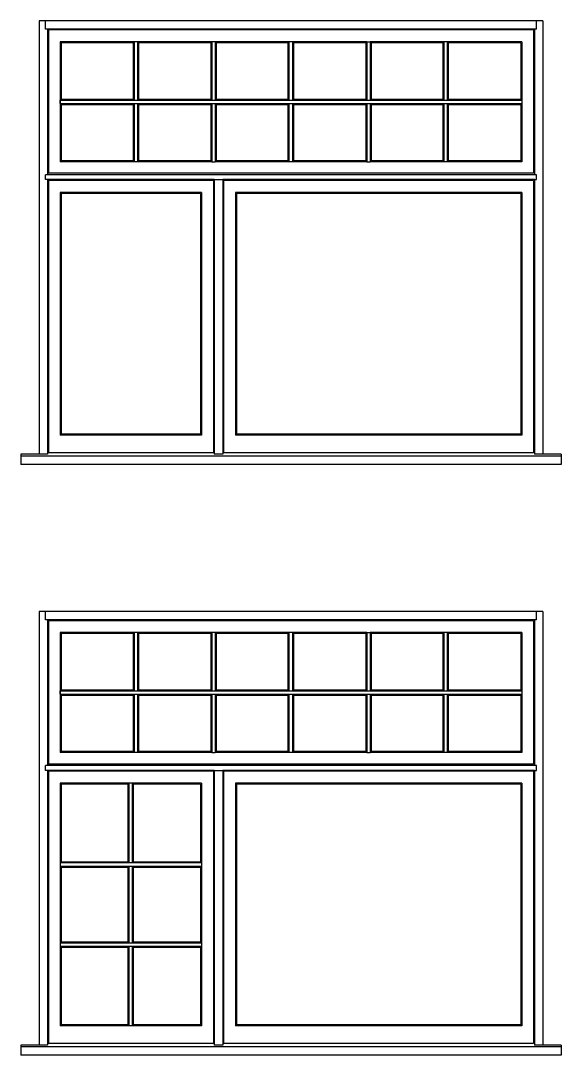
# Model space of a CAD drawing. Header units: inches. Extents: x 1985 to 11287, y 379 to 3234.
# Drawn here: x 9365.1 to 9453.4, y 1561.9 to 1730.9 of the extents above; entities that cross this region are included whole.
import ezdxf

# ---------------------------------------------------------------- set-up
doc = ezdxf.new("R2010")
doc.units = ezdxf.units.IN
doc.header["$MEASUREMENT"] = 0
doc.layers.add('elevation 99', color=7, linetype='CONTINUOUS')

msp = doc.modelspace()

# ---------------------------------------------------------------- linework, layer by layer
at = {"layer": 'elevation 99'}
for p, q in [((9368.089626, 1730.927162), (9368.089626, 1705.737557)), ((9398.089608, 1730.927162), (9368.089626, 1730.927162)), ((9369.152126, 1729.552161), (9369.152126, 1730.927162)), ((9396.714608, 1729.552161), (9369.152126, 1729.552161)), ((9369.464626, 1729.552161), (9369.464626, 1705.737557)), ((9449.339589, 1729.552161), (9392.214608, 1729.552161)), ((9450.402089, 1730.927162), (9396.714608, 1730.927162)), ((9450.402089, 1730.927162), (9449.027089, 1730.927162)), ((9449.027089, 1729.552161), (9449.027089, 1705.737557)), ((9449.339589, 1729.552161), (9449.339589, 1730.927162)), ((9450.402089, 1730.927162), (9450.402089, 1705.737557)), ((9369.608032, 1729.408475), (9369.608032, 1705.988024)), ((9396.570922, 1729.408475), (9369.608032, 1729.408475)), ((9448.883404, 1729.408475), (9392.358014, 1729.408475)), ((9448.883404, 1729.408475), (9448.883404, 1705.988024)), ((9371.553912, 1727.462875), (9371.553912, 1707.870966)), ((9396.312822, 1727.462875), (9371.553912, 1727.462875)), ((9371.714626, 1727.302161), (9371.714626, 1718.104421)), ((9383.495835, 1727.302161), (9371.714626, 1727.302161)), ((9383.495835, 1727.302161), (9383.656549, 1727.462875)), ((9383.495835, 1718.104421), (9383.495835, 1727.302161)), ((9383.656549, 1717.943706), (9383.656549, 1727.462875)), ((9384.21012, 1727.462875), (9384.370835, 1727.302161)), ((9384.21012, 1717.943706), (9384.21012, 1727.462875)), ((9396.152108, 1727.302161), (9384.370835, 1727.302161)), ((9384.370835, 1718.104421), (9384.370835, 1727.302161)), ((9396.152108, 1727.302161), (9396.312822, 1727.462875)), ((9396.152108, 1727.302161), (9396.152108, 1718.104421)), ((9396.312822, 1727.462875), (9396.312822, 1717.943706)), ((9421.625254, 1727.462875), (9396.312822, 1727.462875)), ((9396.866393, 1727.462875), (9396.866393, 1717.943706)), ((9396.866393, 1727.462875), (9397.027108, 1727.302161)), ((9397.027108, 1727.302161), (9397.027108, 1718.104421)), ((9408.808316, 1727.302161), (9397.027108, 1727.302161)), ((9408.808316, 1727.302161), (9408.969031, 1727.462875)), ((9408.808316, 1718.104421), (9408.808316, 1727.302161)), ((9408.969031, 1717.943706), (9408.969031, 1727.462875)), ((9409.522602, 1727.462875), (9409.683316, 1727.302161)), ((9409.522602, 1717.943706), (9409.522602, 1727.462875)), ((9421.464539, 1727.302161), (9409.683316, 1727.302161)), ((9409.683316, 1718.104421), (9409.683316, 1727.302161)), ((9421.464539, 1727.302161), (9421.625254, 1727.462875)), ((9421.464539, 1727.302161), (9421.464539, 1718.104421)), ((9421.625254, 1727.462875), (9421.625254, 1717.943706)), ((9421.625254, 1727.462875), (9422.178843, 1727.462875)), ((9422.178843, 1727.462875), (9422.178843, 1717.943706)), ((9446.937804, 1727.462875), (9422.178843, 1727.462875)), ((9422.178843, 1727.462875), (9422.339558, 1727.302161)), ((9422.339558, 1727.302161), (9422.339558, 1718.104421)), ((9434.120816, 1727.302161), (9422.339558, 1727.302161)), ((9434.120816, 1727.302161), (9434.281531, 1727.462875)), ((9434.120816, 1718.104421), (9434.120816, 1727.302161)), ((9434.281531, 1717.943706), (9434.281531, 1727.462875)), ((9434.835102, 1727.462875), (9434.995816, 1727.302161)), ((9434.835102, 1717.943706), (9434.835102, 1727.462875)), ((9446.777089, 1727.302161), (9434.995816, 1727.302161)), ((9434.995816, 1718.104421), (9434.995816, 1727.302161)), ((9446.777089, 1727.302161), (9446.777089, 1718.104421)), ((9446.937804, 1727.462875), (9446.937804, 1707.870966)), ((9371.714626, 1718.104421), (9371.553912, 1717.943706)), ((9371.553912, 1717.943706), (9383.656549, 1717.943706)), ((9371.553912, 1717.390135), (9371.553912, 1717.943706)), ((9371.714626, 1718.104421), (9383.495835, 1718.104421)), ((9383.495835, 1718.104421), (9383.656549, 1717.943706)), ((9383.656549, 1717.943706), (9384.21012, 1717.943706)), ((9384.370835, 1718.104421), (9384.21012, 1717.943706)), ((9384.21012, 1717.943706), (9396.312822, 1717.943706)), ((9384.370835, 1718.104421), (9396.152108, 1718.104421)), ((9396.152108, 1718.104421), (9396.312822, 1717.943706)), ((9396.312822, 1717.943706), (9396.866393, 1717.943706)), ((9397.027108, 1718.104421), (9396.866393, 1717.943706)), ((9396.866393, 1717.943706), (9408.969031, 1717.943706)), ((9397.027108, 1718.104421), (9408.808316, 1718.104421)), ((9408.808316, 1718.104421), (9408.969031, 1717.943706)), ((9408.969031, 1717.943706), (9409.522602, 1717.943706)), ((9409.683316, 1718.104421), (9409.522602, 1717.943706)), ((9409.522602, 1717.943706), (9421.625254, 1717.943706)), ((9409.683316, 1718.104421), (9421.464539, 1718.104421)), ((9421.464539, 1718.104421), (9421.625254, 1717.943706)), ((9421.625254, 1717.943706), (9422.178825, 1717.943706)), ((9422.339558, 1718.104421), (9422.178843, 1717.943706)), ((9422.178843, 1717.943706), (9434.281531, 1717.943706)), ((9422.339558, 1718.104421), (9434.120816, 1718.104421)), ((9434.120816, 1718.104421), (9434.281531, 1717.943706)), ((9434.281531, 1717.943706), (9434.835102, 1717.943706)), ((9434.995816, 1718.104421), (9434.835102, 1717.943706)), ((9434.835102, 1717.943706), (9446.937804, 1717.943706)), ((9434.995816, 1718.104421), (9446.777089, 1718.104421)), ((9446.777089, 1718.104421), (9446.937804, 1717.943706)), ((9371.553912, 1717.390135), (9383.656549, 1717.390135)), ((9371.553912, 1717.390135), (9371.714626, 1717.229421)), ((9371.714626, 1717.229421), (9371.714626, 1708.031681)), ((9371.714626, 1717.229421), (9383.495835, 1717.229421)), ((9383.495835, 1717.229421), (9383.656549, 1717.390135)), ((9383.495835, 1708.031681), (9383.495835, 1717.229421)), ((9383.656549, 1707.870966), (9383.656549, 1717.390135)), ((9383.656549, 1717.390135), (9384.21012, 1717.390135)), ((9384.21012, 1707.870966), (9384.21012, 1717.390135)), ((9384.21012, 1717.390135), (9396.312822, 1717.390135)), ((9384.370835, 1717.229421), (9384.21012, 1717.390135)), ((9384.370835, 1708.031681), (9384.370835, 1717.229421)), ((9384.370835, 1717.229421), (9396.152108, 1717.229421)), ((9396.312822, 1717.390135), (9396.152108, 1717.229421)), ((9396.152108, 1717.229421), (9396.152108, 1708.031681)), ((9396.312822, 1717.390135), (9396.866393, 1717.390135)), ((9396.312822, 1717.390135), (9396.312822, 1707.870966)), ((9396.866393, 1717.390135), (9408.969031, 1717.390135)), ((9396.866393, 1717.390135), (9397.027108, 1717.229421)), ((9396.866393, 1717.390135), (9396.866393, 1707.870966)), ((9397.027108, 1717.229421), (9397.027108, 1708.031681)), ((9397.027108, 1717.229421), (9408.808316, 1717.229421)), ((9408.808316, 1717.229421), (9408.969031, 1717.390135)), ((9408.808316, 1708.031681), (9408.808316, 1717.229421)), ((9408.969031, 1707.870966), (9408.969031, 1717.390135)), ((9408.969031, 1717.390135), (9409.522602, 1717.390135)), ((9409.522602, 1707.870966), (9409.522602, 1717.390135)), ((9409.522602, 1717.390135), (9421.625254, 1717.390135)), ((9409.683316, 1717.229421), (9409.522602, 1717.390135)), ((9409.683316, 1708.031681), (9409.683316, 1717.229421)), ((9409.683316, 1717.229421), (9421.464539, 1717.229421)), ((9421.625254, 1717.390135), (9421.464539, 1717.229421)), ((9421.464539, 1717.229421), (9421.464539, 1708.031681)), ((9421.625254, 1717.390135), (9422.178825, 1717.390135)), ((9421.625254, 1717.390135), (9421.625254, 1707.870966)), ((9422.178843, 1717.390135), (9434.281531, 1717.390135)), ((9422.178843, 1717.390135), (9422.339558, 1717.229421)), ((9422.178843, 1717.390135), (9422.178843, 1707.870966)), ((9422.339558, 1717.229421), (9422.339558, 1708.031681)), ((9422.339558, 1717.229421), (9434.120816, 1717.229421)), ((9434.120816, 1717.229421), (9434.281531, 1717.390135)), ((9434.120816, 1708.031681), (9434.120816, 1717.229421)), ((9434.281531, 1707.870966), (9434.281531, 1717.390135)), ((9434.281531, 1717.390135), (9434.835102, 1717.390135)), ((9434.835102, 1707.870966), (9434.835102, 1717.390135)), ((9434.835102, 1717.390135), (9446.937804, 1717.390135)), ((9434.995816, 1717.229421), (9434.835102, 1717.390135)), ((9434.995816, 1708.031681), (9434.995816, 1717.229421)), ((9434.995816, 1717.229421), (9446.777089, 1717.229421)), ((9446.937804, 1717.390135), (9446.777089, 1717.229421)), ((9446.777089, 1717.229421), (9446.777089, 1708.031681)), ((9396.312822, 1707.870966), (9371.553912, 1707.870966)), ((9383.495835, 1708.031681), (9371.714626, 1708.031681)), ((9383.495835, 1708.031681), (9383.656549, 1707.870966)), ((9384.370835, 1708.031681), (9384.21012, 1707.870966)), ((9396.152108, 1708.031681), (9384.370835, 1708.031681)), ((9396.152108, 1708.031681), (9396.312822, 1707.870966)), ((9396.312822, 1707.870966), (9396.866393, 1707.870966)), ((9396.866393, 1707.870966), (9397.027108, 1708.031681)), ((9421.625254, 1707.870966), (9396.866393, 1707.870966)), ((9408.808316, 1708.031681), (9397.027108, 1708.031681)), ((9408.808316, 1708.031681), (9408.969031, 1707.870966)), ((9409.683316, 1708.031681), (9409.522602, 1707.870966)), ((9421.464539, 1708.031681), (9409.683316, 1708.031681)), ((9421.464539, 1708.031681), (9421.625254, 1707.870966)), ((9421.625254, 1707.870966), (9422.178843, 1707.870966)), ((9422.178843, 1707.870966), (9422.339558, 1708.031681)), ((9446.937804, 1707.870966), (9422.178843, 1707.870966)), ((9434.120816, 1708.031681), (9422.339558, 1708.031681)), ((9434.120816, 1708.031681), (9434.281531, 1707.870966)), ((9434.995816, 1708.031681), (9434.835102, 1707.870966)), ((9446.777089, 1708.031681), (9434.995816, 1708.031681)), ((9396.570922, 1705.988024), (9369.608032, 1705.988024)), ((9448.883404, 1705.988024), (9392.358014, 1705.988024)), ((9368.089626, 1705.737557), (9368.089626, 1660.081251)), ((9396.714608, 1705.737557), (9369.152126, 1705.737557)), ((9369.152126, 1704.957356), (9369.152126, 1705.737557)), ((9396.714608, 1704.957356), (9369.152126, 1704.957356)), ((9369.464626, 1704.957356), (9369.464626, 1660.081251)), ((9369.608032, 1704.81367), (9369.608032, 1660.331718)), ((9396.570922, 1704.81367), (9369.608032, 1704.81367)), ((9449.339589, 1705.737557), (9392.214608, 1705.737557)), ((9396.570922, 1704.81367), (9396.570922, 1660.331718)), ((9396.714608, 1704.957356), (9396.714608, 1660.081251)), ((9396.714608, 1704.957356), (9396.714608, 1660.081251)), ((9396.714608, 1704.957356), (9398.089608, 1704.957356)), ((9398.089608, 1704.957356), (9398.089608, 1660.081251)), ((9398.089608, 1704.957356), (9398.089608, 1660.081251)), ((9449.027089, 1704.957356), (9398.089608, 1704.957356)), ((9398.233014, 1704.81367), (9398.233014, 1660.331718)), ((9448.883404, 1704.81367), (9398.233014, 1704.81367)), ((9448.883404, 1704.81367), (9448.883404, 1660.331718)), ((9449.027089, 1704.957356), (9449.027089, 1660.081251)), ((9449.027089, 1704.957356), (9449.027089, 1660.081251)), ((9449.027089, 1704.957356), (9449.339589, 1704.957356)), ((9449.339589, 1704.957356), (9449.339589, 1705.737557)), ((9450.402089, 1705.737557), (9450.402089, 1660.081251)), ((9371.553912, 1702.86807), (9371.553912, 1663.21466)), ((9394.625322, 1702.86807), (9371.553912, 1702.86807)), ((9371.714626, 1702.707356), (9371.714626, 1663.375374)), ((9394.464608, 1702.707356), (9371.714626, 1702.707356)), ((9394.464608, 1702.707356), (9394.464608, 1663.375374)), ((9394.625322, 1702.86807), (9394.625322, 1663.21466)), ((9400.178893, 1702.86807), (9400.178893, 1663.21466)), ((9446.937804, 1702.86807), (9400.178893, 1702.86807)), ((9400.339608, 1702.707356), (9400.339608, 1663.375374)), ((9446.777089, 1702.707356), (9400.339608, 1702.707356)), ((9446.777089, 1702.707356), (9446.777089, 1663.375374)), ((9446.937804, 1702.86807), (9446.937804, 1663.21466)), ((9394.625322, 1663.21466), (9371.553912, 1663.21466)), ((9394.464608, 1663.375374), (9371.714626, 1663.375374)), ((9446.937804, 1663.21466), (9400.178893, 1663.21466)), ((9446.777089, 1663.375374), (9400.339608, 1663.375374)), ((9396.570922, 1660.331718), (9369.608032, 1660.331718)), ((9448.883404, 1660.331718), (9398.233014, 1660.331718)), ((9369.464626, 1660.081251), (9365.089626, 1660.081251)), ((9365.089626, 1660.081251), (9365.089626, 1658.398508)), ((9401.089608, 1659.794719), (9365.089626, 1659.794719)), ((9453.402089, 1659.794719), (9393.714608, 1659.794719)), ((9398.089608, 1660.081251), (9396.714608, 1660.081251)), ((9453.402089, 1659.794719), (9446.027089, 1659.794719)), ((9453.402089, 1660.081251), (9449.027089, 1660.081251)), ((9453.402089, 1660.081251), (9453.402089, 1658.398508)), ((9401.089608, 1658.398508), (9365.089626, 1658.398508)), ((9453.402089, 1658.398508), (9393.714608, 1658.398508)), ((9453.402089, 1658.398508), (9446.027089, 1658.398508)), ((9368.089626, 1634.398516), (9368.089626, 1609.208911)), ((9398.089608, 1634.398516), (9368.089626, 1634.398516)), ((9369.152126, 1633.023515), (9369.152126, 1634.398516)), ((9450.402089, 1634.398516), (9396.714608, 1634.398516)), ((9450.402089, 1634.398516), (9449.027089, 1634.398516)), ((9449.339589, 1633.023515), (9449.339589, 1634.398516)), ((9450.402089, 1634.398516), (9450.402089, 1609.208911)), ((9449.339589, 1633.023515), (9369.152126, 1633.023515)), ((9369.464626, 1633.023515), (9369.464626, 1609.208911)), ((9369.608032, 1632.879829), (9369.608032, 1609.459378)), ((9448.883404, 1632.879829), (9369.608032, 1632.879829)), ((9448.883404, 1632.879829), (9448.883404, 1609.459378)), ((9449.027089, 1633.023515), (9449.027089, 1609.208911)), ((9371.553912, 1630.934229), (9371.553912, 1611.34232)), ((9396.312822, 1630.934229), (9371.553912, 1630.934229)), ((9371.714626, 1630.773515), (9371.714626, 1621.575775)), ((9383.495835, 1630.773515), (9371.714626, 1630.773515)), ((9383.495835, 1630.773515), (9383.656549, 1630.934229)), ((9383.495835, 1621.575775), (9383.495835, 1630.773515)), ((9383.656549, 1621.415061), (9383.656549, 1630.934229)), ((9384.21012, 1630.934229), (9384.370835, 1630.773515)), ((9384.21012, 1621.415061), (9384.21012, 1630.934229)), ((9396.152108, 1630.773515), (9384.370835, 1630.773515)), ((9384.370835, 1621.575775), (9384.370835, 1630.773515)), ((9396.152108, 1630.773515), (9396.312822, 1630.934229)), ((9396.152108, 1630.773515), (9396.152108, 1621.575775)), ((9396.312822, 1630.934229), (9396.312822, 1621.415061)), ((9421.625254, 1630.934229), (9396.312822, 1630.934229)), ((9396.866393, 1630.934229), (9396.866393, 1621.415061)), ((9396.866393, 1630.934229), (9397.027108, 1630.773515)), ((9397.027108, 1630.773515), (9397.027108, 1621.575775)), ((9408.808316, 1630.773515), (9397.027108, 1630.773515)), ((9408.808316, 1630.773515), (9408.969031, 1630.934229)), ((9408.808316, 1621.575775), (9408.808316, 1630.773515)), ((9408.969031, 1621.415061), (9408.969031, 1630.934229)), ((9409.522602, 1630.934229), (9409.683316, 1630.773515)), ((9409.522602, 1621.415061), (9409.522602, 1630.934229)), ((9421.464539, 1630.773515), (9409.683316, 1630.773515)), ((9409.683316, 1621.575775), (9409.683316, 1630.773515)), ((9421.464539, 1630.773515), (9421.625254, 1630.934229)), ((9421.464539, 1630.773515), (9421.464539, 1621.575775)), ((9421.625254, 1630.934229), (9421.625254, 1621.415061)), ((9421.625254, 1630.934229), (9422.178843, 1630.934229)), ((9422.178843, 1630.934229), (9422.178843, 1621.415061)), ((9446.937804, 1630.934229), (9422.178843, 1630.934229)), ((9422.178843, 1630.934229), (9422.339558, 1630.773515)), ((9422.339558, 1630.773515), (9422.339558, 1621.575775)), ((9434.120816, 1630.773515), (9422.339558, 1630.773515)), ((9434.120816, 1630.773515), (9434.281531, 1630.934229)), ((9434.120816, 1621.575775), (9434.120816, 1630.773515)), ((9434.281531, 1621.415061), (9434.281531, 1630.934229)), ((9434.835102, 1630.934229), (9434.995816, 1630.773515)), ((9434.835102, 1621.415061), (9434.835102, 1630.934229)), ((9446.777089, 1630.773515), (9434.995816, 1630.773515)), ((9434.995816, 1621.575775), (9434.995816, 1630.773515)), ((9446.777089, 1630.773515), (9446.777089, 1621.575775)), ((9446.937804, 1630.934229), (9446.937804, 1611.34232)), ((9371.714626, 1621.575775), (9371.553912, 1621.415061)), ((9371.553912, 1621.415061), (9383.656549, 1621.415061)), ((9371.553912, 1620.861489), (9371.553912, 1621.415061)), ((9371.714626, 1621.575775), (9383.495835, 1621.575775)), ((9383.495835, 1621.575775), (9383.656549, 1621.415061)), ((9383.656549, 1621.415061), (9384.21012, 1621.415061)), ((9384.370835, 1621.575775), (9384.21012, 1621.415061)), ((9384.21012, 1621.415061), (9396.312822, 1621.415061)), ((9384.370835, 1621.575775), (9396.152108, 1621.575775)), ((9396.152108, 1621.575775), (9396.312822, 1621.415061)), ((9396.312822, 1621.415061), (9396.866393, 1621.415061)), ((9397.027108, 1621.575775), (9396.866393, 1621.415061)), ((9396.866393, 1621.415061), (9408.969031, 1621.415061)), ((9397.027108, 1621.575775), (9408.808316, 1621.575775)), ((9408.808316, 1621.575775), (9408.969031, 1621.415061)), ((9408.969031, 1621.415061), (9409.522602, 1621.415061)), ((9409.683316, 1621.575775), (9409.522602, 1621.415061)), ((9409.522602, 1621.415061), (9421.625254, 1621.415061)), ((9409.683316, 1621.575775), (9421.464539, 1621.575775)), ((9421.464539, 1621.575775), (9421.625254, 1621.415061)), ((9421.625254, 1621.415061), (9422.178825, 1621.415061)), ((9422.339558, 1621.575775), (9422.178843, 1621.415061)), ((9422.178843, 1621.415061), (9434.281531, 1621.415061)), ((9422.339558, 1621.575775), (9434.120816, 1621.575775)), ((9434.120816, 1621.575775), (9434.281531, 1621.415061)), ((9434.281531, 1621.415061), (9434.835102, 1621.415061)), ((9434.995816, 1621.575775), (9434.835102, 1621.415061)), ((9434.835102, 1621.415061), (9446.937804, 1621.415061)), ((9434.995816, 1621.575775), (9446.777089, 1621.575775)), ((9446.777089, 1621.575775), (9446.937804, 1621.415061)), ((9371.553912, 1620.861489), (9383.656549, 1620.861489)), ((9371.553912, 1620.861489), (9371.714626, 1620.700775)), ((9371.714626, 1620.700775), (9371.714626, 1611.503035)), ((9371.714626, 1620.700775), (9383.495835, 1620.700775)), ((9383.495835, 1620.700775), (9383.656549, 1620.861489)), ((9383.495835, 1611.503035), (9383.495835, 1620.700775)), ((9383.656549, 1611.34232), (9383.656549, 1620.861489)), ((9383.656549, 1620.861489), (9384.21012, 1620.861489)), ((9384.21012, 1611.34232), (9384.21012, 1620.861489)), ((9384.21012, 1620.861489), (9396.312822, 1620.861489)), ((9384.370835, 1620.700775), (9384.21012, 1620.861489)), ((9384.370835, 1611.503035), (9384.370835, 1620.700775)), ((9384.370835, 1620.700775), (9396.152108, 1620.700775)), ((9396.312822, 1620.861489), (9396.152108, 1620.700775)), ((9396.152108, 1620.700775), (9396.152108, 1611.503035)), ((9396.312822, 1620.861489), (9396.866393, 1620.861489)), ((9396.312822, 1620.861489), (9396.312822, 1611.34232)), ((9396.866393, 1620.861489), (9408.969031, 1620.861489)), ((9396.866393, 1620.861489), (9397.027108, 1620.700775)), ((9396.866393, 1620.861489), (9396.866393, 1611.34232)), ((9397.027108, 1620.700775), (9397.027108, 1611.503035)), ((9397.027108, 1620.700775), (9408.808316, 1620.700775)), ((9408.808316, 1620.700775), (9408.969031, 1620.861489)), ((9408.808316, 1611.503035), (9408.808316, 1620.700775)), ((9408.969031, 1611.34232), (9408.969031, 1620.861489)), ((9408.969031, 1620.861489), (9409.522602, 1620.861489)), ((9409.522602, 1611.34232), (9409.522602, 1620.861489)), ((9409.522602, 1620.861489), (9421.625254, 1620.861489)), ((9409.683316, 1620.700775), (9409.522602, 1620.861489)), ((9409.683316, 1611.503035), (9409.683316, 1620.700775)), ((9409.683316, 1620.700775), (9421.464539, 1620.700775)), ((9421.625254, 1620.861489), (9421.464539, 1620.700775)), ((9421.464539, 1620.700775), (9421.464539, 1611.503035)), ((9421.625254, 1620.861489), (9422.178825, 1620.861489)), ((9421.625254, 1620.861489), (9421.625254, 1611.34232)), ((9422.178843, 1620.861489), (9434.281531, 1620.861489)), ((9422.178843, 1620.861489), (9422.339558, 1620.700775)), ((9422.178843, 1620.861489), (9422.178843, 1611.34232)), ((9422.339558, 1620.700775), (9422.339558, 1611.503035)), ((9422.339558, 1620.700775), (9434.120816, 1620.700775)), ((9434.120816, 1620.700775), (9434.281531, 1620.861489)), ((9434.120816, 1611.503035), (9434.120816, 1620.700775)), ((9434.281531, 1611.34232), (9434.281531, 1620.861489)), ((9434.281531, 1620.861489), (9434.835102, 1620.861489)), ((9434.835102, 1611.34232), (9434.835102, 1620.861489)), ((9434.835102, 1620.861489), (9446.937804, 1620.861489)), ((9434.995816, 1620.700775), (9434.835102, 1620.861489)), ((9434.995816, 1611.503035), (9434.995816, 1620.700775)), ((9434.995816, 1620.700775), (9446.777089, 1620.700775)), ((9446.937804, 1620.861489), (9446.777089, 1620.700775)), ((9446.777089, 1620.700775), (9446.777089, 1611.503035)), ((9396.312822, 1611.34232), (9371.553912, 1611.34232)), ((9383.495835, 1611.503035), (9371.714626, 1611.503035)), ((9383.495835, 1611.503035), (9383.656549, 1611.34232)), ((9384.370835, 1611.503035), (9384.21012, 1611.34232)), ((9396.152108, 1611.503035), (9384.370835, 1611.503035)), ((9396.152108, 1611.503035), (9396.312822, 1611.34232)), ((9396.312822, 1611.34232), (9396.866393, 1611.34232)), ((9396.866393, 1611.34232), (9397.027108, 1611.503035)), ((9421.625254, 1611.34232), (9396.866393, 1611.34232)), ((9408.808316, 1611.503035), (9397.027108, 1611.503035)), ((9408.808316, 1611.503035), (9408.969031, 1611.34232)), ((9409.683316, 1611.503035), (9409.522602, 1611.34232)), ((9421.464539, 1611.503035), (9409.683316, 1611.503035)), ((9421.464539, 1611.503035), (9421.625254, 1611.34232)), ((9421.625254, 1611.34232), (9422.178843, 1611.34232)), ((9422.178843, 1611.34232), (9422.339558, 1611.503035)), ((9446.937804, 1611.34232), (9422.178843, 1611.34232)), ((9434.120816, 1611.503035), (9422.339558, 1611.503035)), ((9434.120816, 1611.503035), (9434.281531, 1611.34232)), ((9434.995816, 1611.503035), (9434.835102, 1611.34232)), ((9446.777089, 1611.503035), (9434.995816, 1611.503035)), ((9448.883404, 1609.459378), (9369.608032, 1609.459378)), ((9368.089626, 1609.208911), (9368.089626, 1563.552605)), ((9369.152126, 1608.42871), (9369.152126, 1609.208911)), ((9449.339589, 1609.208911), (9369.152126, 1609.208911)), ((9396.714608, 1608.42871), (9369.152126, 1608.42871)), ((9369.464626, 1608.42871), (9369.464626, 1563.552605)), ((9369.608032, 1608.285024), (9369.608032, 1563.803072)), ((9396.570922, 1608.285024), (9369.608032, 1608.285024)), ((9396.570922, 1608.285024), (9396.570922, 1563.803072)), ((9396.714608, 1608.42871), (9396.714608, 1563.552605)), ((9396.714608, 1608.42871), (9396.714608, 1563.552605)), ((9396.714608, 1608.42871), (9398.089608, 1608.42871)), ((9398.089608, 1608.42871), (9398.089608, 1563.552605)), ((9398.089608, 1608.42871), (9398.089608, 1563.552605)), ((9449.027089, 1608.42871), (9398.089608, 1608.42871)), ((9398.233014, 1608.285024), (9398.233014, 1563.803072)), ((9448.883404, 1608.285024), (9398.233014, 1608.285024)), ((9448.883404, 1608.285024), (9448.883404, 1563.803072)), ((9449.027089, 1608.42871), (9449.027089, 1563.552605)), ((9449.027089, 1608.42871), (9449.027089, 1563.552605)), ((9449.027089, 1608.42871), (9449.339589, 1608.42871)), ((9449.339589, 1608.42871), (9449.339589, 1609.208911)), ((9450.402089, 1609.208911), (9450.402089, 1563.552605)), ((9371.553912, 1606.339424), (9371.553912, 1566.686014)), ((9394.625322, 1606.339424), (9371.553912, 1606.339424)), ((9371.714626, 1606.17871), (9371.714626, 1593.510581)), ((9382.647085, 1606.17871), (9371.714626, 1606.17871)), ((9382.647085, 1606.17871), (9382.807799, 1606.339424)), ((9382.647085, 1593.510581), (9382.647085, 1606.17871)), ((9382.807799, 1593.349867), (9382.807799, 1606.339424)), ((9383.36137, 1606.339424), (9383.522085, 1606.17871)), ((9383.36137, 1593.349867), (9383.36137, 1606.339424)), ((9394.464608, 1606.17871), (9383.522085, 1606.17871)), ((9383.522085, 1593.510581), (9383.522085, 1606.17871)), ((9394.464608, 1606.17871), (9394.464608, 1593.510581)), ((9394.625322, 1606.339424), (9394.625322, 1566.686014)), ((9400.178893, 1606.339424), (9400.178893, 1566.686014)), ((9446.937804, 1606.339424), (9400.178893, 1606.339424)), ((9400.178893, 1606.339424), (9400.178893, 1566.686014)), ((9446.937804, 1606.339424), (9400.178893, 1606.339424)), ((9400.339608, 1606.17871), (9400.339608, 1566.846728)), ((9446.777089, 1606.17871), (9400.339608, 1606.17871)), ((9400.339608, 1606.17871), (9400.339608, 1566.846728)), ((9446.777089, 1606.17871), (9400.339608, 1606.17871)), ((9446.777089, 1606.17871), (9446.777089, 1566.846728)), ((9446.777089, 1606.17871), (9446.777089, 1566.846728)), ((9446.937804, 1606.339424), (9446.937804, 1566.686014)), ((9446.937804, 1606.339424), (9446.937804, 1566.686014)), ((9371.714626, 1593.510581), (9371.553912, 1593.349867)), ((9371.553912, 1593.349867), (9382.807799, 1593.349867)), ((9371.553912, 1592.796296), (9382.807799, 1592.796296)), ((9371.553912, 1592.796296), (9371.714626, 1592.635581)), ((9371.714626, 1593.510581), (9382.647085, 1593.510581)), ((9371.714626, 1592.635581), (9371.714626, 1580.399921)), ((9371.714626, 1592.635581), (9382.647085, 1592.635581)), ((9382.647085, 1593.510581), (9382.807799, 1593.349867)), ((9382.647085, 1592.635581), (9382.807799, 1592.796296)), ((9382.647085, 1580.399921), (9382.647085, 1592.635581)), ((9382.807799, 1593.349867), (9383.36137, 1593.349867)), ((9382.807799, 1592.796296), (9383.36137, 1592.796296)), ((9382.807799, 1580.239206), (9382.807799, 1592.796296)), ((9383.522085, 1593.510581), (9383.36137, 1593.349867)), ((9383.36137, 1593.349867), (9394.625322, 1593.349867)), ((9383.36137, 1592.796296), (9394.625322, 1592.796296)), ((9383.522085, 1592.635581), (9383.36137, 1592.796296)), ((9383.36137, 1580.239206), (9383.36137, 1592.796296)), ((9383.522085, 1593.510581), (9394.464608, 1593.510581)), ((9383.522085, 1580.399921), (9383.522085, 1592.635581)), ((9383.522085, 1592.635581), (9394.464608, 1592.635581)), ((9394.464608, 1593.510581), (9394.625322, 1593.349867)), ((9394.625322, 1592.796296), (9394.464608, 1592.635581)), ((9394.464608, 1592.635581), (9394.464608, 1580.399921)), ((9371.714626, 1580.399921), (9371.553912, 1580.239206)), ((9371.553912, 1580.239206), (9382.807799, 1580.239206)), ((9371.553912, 1579.685635), (9382.807799, 1579.685635)), ((9371.553912, 1579.685635), (9371.714626, 1579.524921)), ((9371.714626, 1580.399921), (9382.647085, 1580.399921)), ((9371.714626, 1579.524921), (9371.714626, 1566.846728)), ((9371.714626, 1579.524921), (9382.647085, 1579.524921)), ((9382.647085, 1580.399921), (9382.807799, 1580.239206)), ((9382.647085, 1579.524921), (9382.807799, 1579.685635)), ((9382.647085, 1566.846728), (9382.647085, 1579.524921)), ((9382.807799, 1580.239206), (9383.36137, 1580.239206)), ((9382.807799, 1566.686014), (9382.807799, 1579.685635)), ((9382.807799, 1579.685635), (9383.36137, 1579.685635)), ((9383.522085, 1580.399921), (9383.36137, 1580.239206)), ((9383.36137, 1580.239206), (9394.625322, 1580.239206)), ((9383.36137, 1566.686014), (9383.36137, 1579.685635)), ((9383.36137, 1579.685635), (9394.625322, 1579.685635)), ((9383.522085, 1579.524921), (9383.36137, 1579.685635)), ((9383.522085, 1580.399921), (9394.464608, 1580.399921)), ((9383.522085, 1566.846728), (9383.522085, 1579.524921)), ((9383.522085, 1579.524921), (9394.464608, 1579.524921)), ((9394.464608, 1580.399921), (9394.625322, 1580.239206)), ((9394.625322, 1579.685635), (9394.464608, 1579.524921)), ((9394.464608, 1579.524921), (9394.464608, 1566.846728)), ((9394.625322, 1566.686014), (9371.553912, 1566.686014)), ((9382.647085, 1566.846728), (9371.714626, 1566.846728)), ((9382.647085, 1566.846728), (9382.807799, 1566.686014)), ((9383.522085, 1566.846728), (9383.36137, 1566.686014)), ((9394.464608, 1566.846728), (9383.522085, 1566.846728)), ((9446.937804, 1566.686014), (9400.178893, 1566.686014)), ((9446.937804, 1566.686014), (9400.178893, 1566.686014)), ((9446.777089, 1566.846728), (9400.339608, 1566.846728)), ((9446.777089, 1566.846728), (9400.339608, 1566.846728)), ((9396.570922, 1563.803072), (9369.608032, 1563.803072)), ((9448.883404, 1563.803072), (9398.233014, 1563.803072)), ((9369.464626, 1563.552605), (9365.089626, 1563.552605)), ((9365.089626, 1563.552605), (9365.089626, 1561.869862)), ((9401.089608, 1563.266073), (9365.089626, 1563.266073)), ((9453.402089, 1563.266073), (9393.714608, 1563.266073)), ((9398.089608, 1563.552605), (9396.714608, 1563.552605)), ((9453.402089, 1563.266073), (9446.027089, 1563.266073)), ((9453.402089, 1563.552605), (9449.027089, 1563.552605)), ((9453.402089, 1563.552605), (9453.402089, 1561.869862)), ((9401.089608, 1561.869862), (9365.089626, 1561.869862)), ((9453.402089, 1561.869862), (9393.714608, 1561.869862)), ((9453.402089, 1561.869862), (9446.027089, 1561.869862))]:
    msp.add_line(p, q, dxfattribs=at)

doc.saveas('drawing.dxf')
